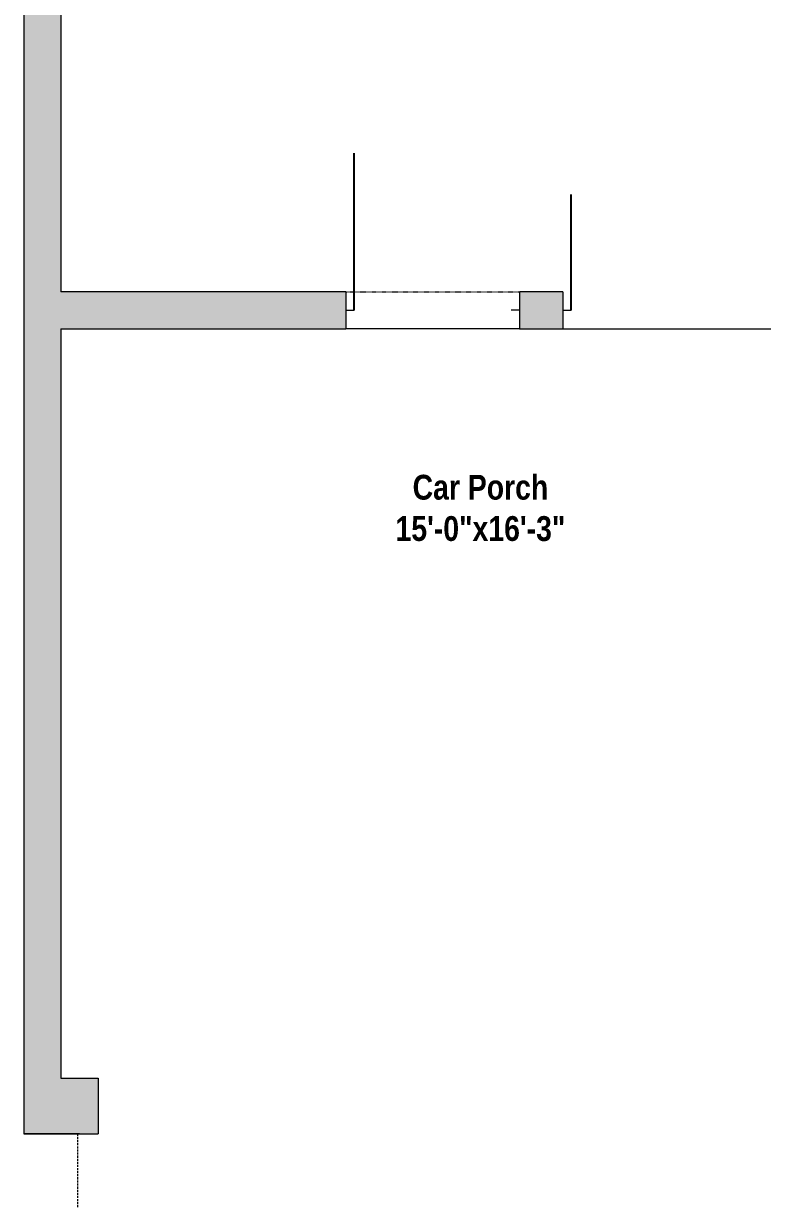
# Model space of a CAD drawing. Header units: inches. Extents: x 57 to 426, y 91 to 658.
# Drawn here: x 57.2 to 236, y 91 to 377.8 of the extents above; entities that cross this region are included whole.
import ezdxf

# ---------------------------------------------------------------- set-up
doc = ezdxf.new("R2010")
doc.units = ezdxf.units.IN
doc.header["$MEASUREMENT"] = 0
doc.linetypes.add('DASHED', pattern=[0.75, 0.5, -0.25])
doc.linetypes.add('HIDDEN', pattern=[0.25, 0.125, -0.125])
for name, color, linetype in [('dim', 5, 'Continuous'), ('doors', 7, 'Continuous'), ('labels', 7, 'Continuous')]:
    doc.layers.add(name, color=color, linetype=linetype)
doc.layers.add('line', color=7, linetype='Continuous', lineweight=13)
doc.styles.add('TECH', font='techb___.ttf', dxfattribs={"height": 2.5})

msp = doc.modelspace()

# ---------------------------------------------------------------- hatches: boundary and pattern name
at = {"layer": 'dim'}
h = msp.add_hatch(color=38, dxfattribs=at)
h.paths.add_polyline_path([(57.22, 108.98), (75.22, 108.98), (75.22, 122.48), (66.22, 122.48), (66.22, 303.92), (135.22, 303.92), (135.22, 312.92), (135.17, 312.92), (66.22, 312.92), (66.22, 408.92), (178.72, 408.92), (178.72, 422.42), (174.22, 422.42), (174.22, 417.92), (66.22, 417.92), (66.22, 573.92), (174.22, 573.92), (174.22, 549.92), (178.72, 549.92), (178.72, 573.92), (178.72, 582.92), (66.22, 582.92), (66.22, 648.92), (196.72, 648.92), (196.72, 620.42), (201.22, 620.42), (201.22, 648.92), (417.22, 648.92), (417.22, 492.92), (307.72, 492.92), (307.72, 483.92), (417.22, 483.92), (417.22, 327.92), (387.22, 327.92), (387.22, 318.92), (417.22, 318.92), (417.22, 174.98), (326.33, 174.98), (326.33, 165.98), (340.72, 165.98), (340.72, 161.48), (345.22, 161.48), (345.22, 170.48), (417.22, 170.48), (417.22, 113.48), (345.22, 113.48), (345.22, 134.48), (340.72, 134.48), (340.72, 108.98), (426.22, 108.98), (426.22, 373.82), (426.22, 657.92), (57.22, 657.92)])
h.paths.add_polyline_path([(219.22, 573.92), (219.22, 582.92), (201.22, 582.92), (201.22, 587.42), (196.72, 587.42), (196.72, 582.92), (196.72, 573.92)], flags=17)
h.paths.add_polyline_path([(252.22, 573.92), (252.22, 569.42), (261.22, 569.42), (261.22, 582.92), (237.22, 582.92), (237.22, 573.92)], flags=17)
h.paths.add_polyline_path([(265.72, 483.92), (265.72, 492.92), (261.22, 492.92), (261.22, 497.42), (252.22, 497.42), (252.22, 492.92), (247.72, 492.92), (247.72, 483.92)], flags=17)
h.paths.add_polyline_path([(187.72, 312.92), (177.22, 312.92), (177.22, 303.92), (187.72, 303.92)], flags=17)
h.paths.add_polyline_path([(255.22, 318.92), (270.22, 318.92), (270.22, 327.92), (246.22, 327.92), (246.22, 312.92), (241.72, 312.92), (241.72, 303.92), (246.22, 303.92), (246.22, 299.42), (255.22, 299.42)], flags=17)
h.paths.add_polyline_path([(255.22, 257.42), (246.22, 257.42), (246.22, 165.98), (260.44, 165.98), (260.44, 174.98), (255.22, 174.98)], flags=17)
h.paths.add_polyline_path([(243.22, 122.48), (243.22, 108.98), (261.22, 108.98), (261.22, 122.48)], flags=17)

# ---------------------------------------------------------------- linework, layer by layer
at = {"layer": 'doors', "color": 42}
for p, q in [((137.22, 308.42), (137.22, 346.45)), ((189.72, 308.42), (189.72, 336.42))]:
    msp.add_line(p, q, dxfattribs=at)
at = {"layer": 'line'}
for p, q in [((57.22, 657.92), (57.22, 108.98)), ((66.22, 408.92), (66.22, 312.92)), ((66.22, 365.42), (66.22, 312.92)), ((135.22, 312.92), (66.22, 312.92)), ((135.22, 312.92), (135.22, 303.92)), ((177.22, 312.92), (177.22, 303.92)), ((187.72, 312.92), (177.22, 312.92)), ((187.72, 312.92), (187.72, 303.92)), ((135.22, 308.42), (137.22, 308.42)), ((177.22, 308.42), (175.22, 308.42)), ((187.72, 308.42), (189.72, 308.42)), ((66.22, 303.92), (135.22, 303.92)), ((66.22, 303.92), (66.22, 122.48)), ((177.22, 303.92), (187.72, 303.92)), ((66.22, 122.48), (75.22, 122.48)), ((75.22, 122.48), (75.22, 108.98)), ((57.22, 108.98), (70.72, 108.98)), ((70.72, 108.98), (57.22, 108.98)), ((57.22, 108.98), (75.22, 108.98))]:
    msp.add_line(p, q, dxfattribs=at)
at = {"layer": 'line', "color": 8, "linetype": 'HIDDEN'}
msp.add_line((135.17, 312.92), (177.17, 312.92), dxfattribs=at)
at = {"layer": 'line', "color": 8}
for p, q in [((177.22, 303.92), (135.22, 303.92)), ((187.72, 303.92), (241.72, 303.92))]:
    msp.add_line(p, q, dxfattribs=at)
at = {"layer": 'line', "linetype": 'DASHED'}
msp.add_line((70.22, 108.98), (70.22, 90.98), dxfattribs=at)

# ---------------------------------------------------------------- texts
at = {"layer": 'labels', "color": 3, "insert": (167.79, 268.57), "char_height": 6, "attachment_point": 2, "style": 'TECH'}
msp.add_mtext('Car Porch\\P15\'-0"x16\'-3"', dxfattribs=at)

doc.saveas('drawing.dxf')
